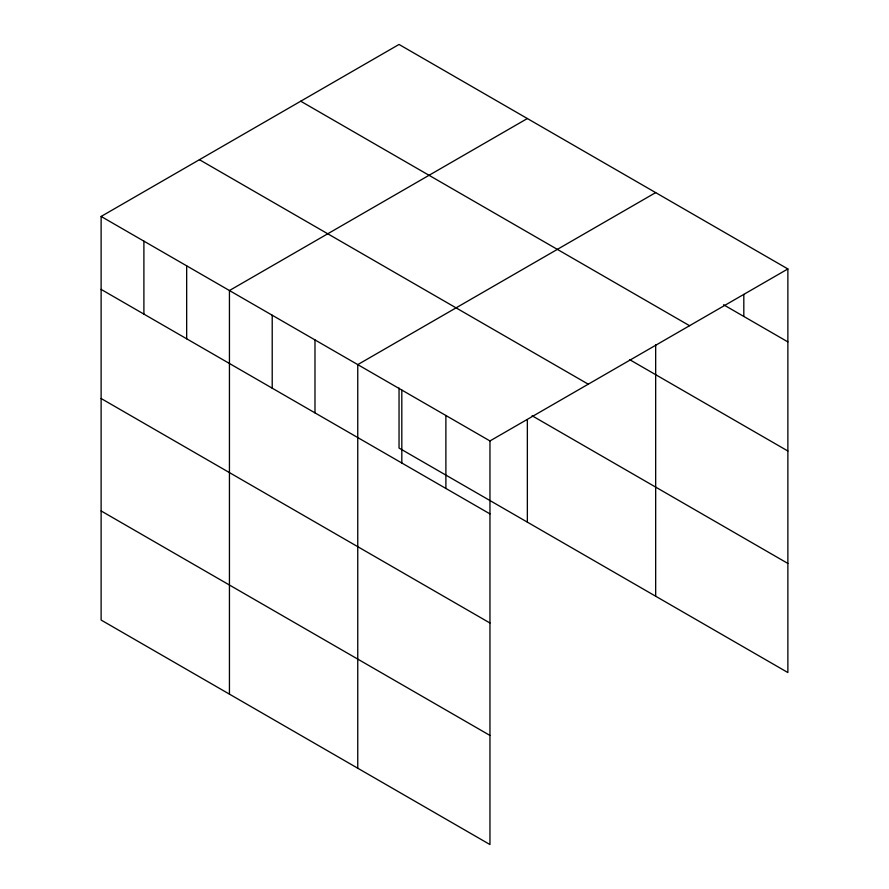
<?xml version="1.0" encoding="UTF-8"?>
<svg xmlns="http://www.w3.org/2000/svg" width="889" height="889" viewBox="0 0 889 889"><rect width="100%" height="100%" fill="white"/><g stroke="black" fill="none" stroke-linecap="round" stroke-linejoin="round"><path stroke-width="1.33" d="M101.124 216.449L489.961 440.944L489.961 844.55L101.124 620.055L101.124 216.449L399.039 44.45L787.876 268.945L787.876 672.551L399.039 448.056L399.039 388.037M527.355 118.537L229.44 290.536L229.44 694.142M655.671 192.613L357.756 364.623L357.756 768.218M489.961 440.944L787.876 268.945M723.568 304.76L787.876 341.898M300.726 101.213L689.564 325.707M629.534 359.589L787.876 451.012M199.436 159.698L588.274 384.192M532.111 415.763L787.876 563.437M101.124 289.403L489.961 513.898M101.124 398.516L489.961 623.011M101.124 510.942L489.961 735.436M743.815 294.437L743.815 316.451M655.671 344.676L655.671 596.219M527.355 419.841L527.355 522.132M445.889 415.507L445.889 488.461M401.817 390.06L401.817 463.013M314.984 339.931L314.984 412.885M272.212 315.228L272.212 388.182M186.668 265.844L186.668 338.798M143.896 241.152L143.896 314.106"/></g></svg>
